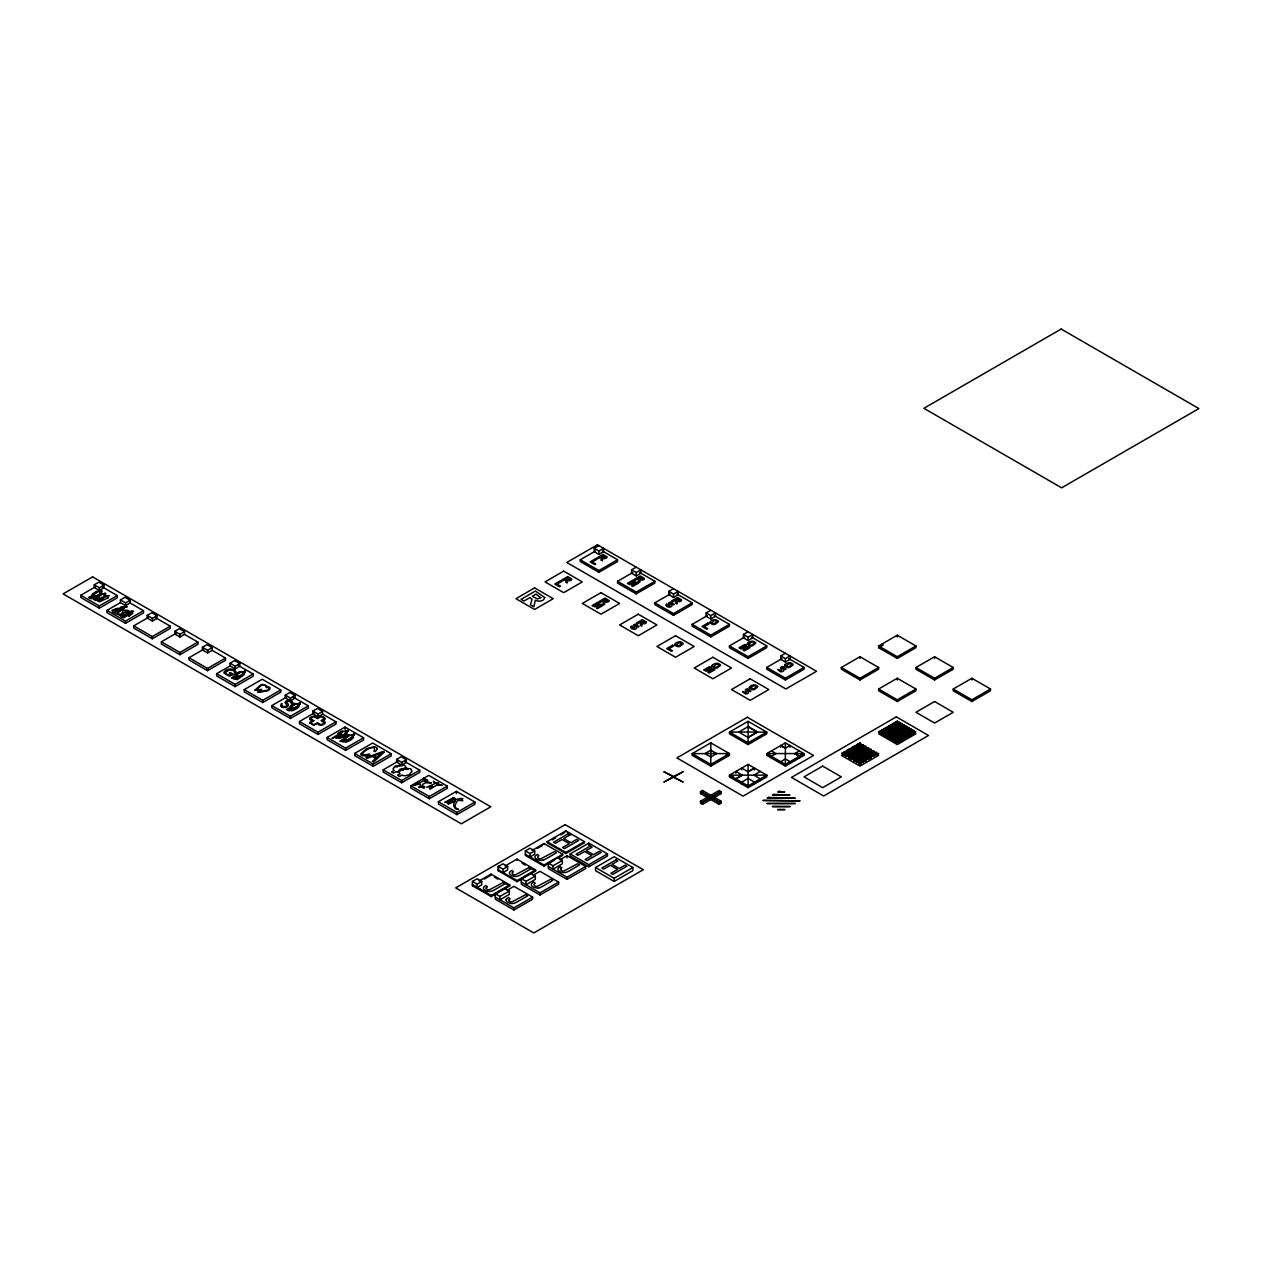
<?xml version="1.0" encoding="UTF-8"?>
<svg xmlns="http://www.w3.org/2000/svg" width="1262" height="1262" viewBox="0 0 1262 1262"><rect width="100%" height="100%" fill="white"/><g stroke="black" fill="none" stroke-linecap="round" stroke-linejoin="round"><path stroke-width="1.5" d="M498.316 870.985L498.316 866.505L502.97 863.807L507.639 866.505L507.639 869.881L502.97 872.578L503.081 869.139L507.639 866.505M595.522 867.499L595.522 870.67L614.168 881.444L632.814 870.67L632.814 867.499L614.168 856.74L595.522 867.499L614.168 878.273L632.814 867.499M707.414 615.556L692.16 624.359L692.16 626.157L710.806 636.916L729.452 626.157L729.452 624.359L714.197 615.556M744.706 637.089L729.452 645.892L729.452 647.69L748.098 658.448L766.744 647.69L766.744 645.892L751.489 637.089M781.998 658.622L766.744 667.424L766.744 669.223L785.39 679.981L804.036 669.223L804.036 667.424L788.782 658.622M712.147 665.942L712.147 666.162A3.171 1.83 0 0 0 712.383 666.778L714.56 668.04A3.108 1.798 0 0 0 715.633 668.166A3.754 2.177 0 0 0 717.147 668.008L720.539 665.326A3.171 1.83 0 0 0 720.302 664.711L718.031 663.418A3.928 2.272 0 0 0 716.753 663.323L714.324 663.875A8.739 5.048 0 0 0 713.314 664.443L712.415 665.279M749.454 687.474L749.439 687.695A3.171 1.83 0 0 0 749.675 688.311L751.852 689.573A3.108 1.798 0 0 0 752.925 689.699A3.754 2.177 0 0 0 754.439 689.541L757.847 686.859A3.171 1.83 0 0 0 757.594 686.244L755.323 684.95A3.928 2.272 0 0 0 754.045 684.856L751.616 685.408A8.739 5.048 0 0 0 750.606 685.976L749.707 686.812M784.948 664.68L785.847 663.844A8.739 5.048 0 0 1 786.857 663.276L789.286 662.708A3.928 2.272 0 0 1 790.564 662.818L792.836 664.096A3.171 1.83 0 0 1 793.072 664.727L789.681 667.409A3.754 2.177 0 0 1 788.166 667.566A3.108 1.798 0 0 1 787.094 667.424L784.917 666.178A3.171 1.83 0 0 1 784.68 665.547L784.68 665.326A3.754 2.177 0 0 1 784.79 664.601M242.872 674.318L235.363 678.924L237.224 679.666L243.897 674.87A1.656 0.962 0 0 0 243.85 673.529L241.184 671.983A1.656 0.962 0 0 0 238.833 671.983L235.032 674.539L240.048 672.646L231.482 678.025L237.887 675.58L232.934 678.499L234.18 679.098L242.888 674.255M486.58 887.407L486.343 887.707A2.887 1.656 0 0 0 486.201 887.991M509.233 899.459L509.012 899.759A2.887 1.656 0 0 0 508.87 900.043M506.63 898.891L508.476 897.471L510.037 898.781A10.128 5.853 0 0 0 509.454 899.238M131.437 613.521L128.598 616.172L132.762 613.411L129.166 611.187L126.058 612.385L128.629 613.774L127.62 612.449L128.913 611.975M128.882 612.038L130.885 613.379L126.673 613.316L121.215 616.85L126.957 614.657L122.509 617.276L123.629 617.796L131.295 613.395M94.224 584.795L98.767 582.176L103.926 585.158L103.926 587.855L99.382 590.474L94.224 587.493L94.224 584.795L99.382 587.777L103.926 585.158M102.127 586.83L117.287 595.569L117.287 597.794L99.304 608.189L80.784 597.494L80.784 595.254L95.502 586.767M80.784 595.254L99.304 605.949L117.287 595.569M120.426 599.923L124.97 597.305L130.144 600.286L130.144 602.984L125.601 605.618L120.426 602.637L120.426 599.923L125.601 602.905L130.144 600.286M130.018 602.92L143.489 610.698L143.489 612.938L125.506 623.318L106.986 612.622L106.986 610.398L120.064 602.842M106.986 610.398L125.506 621.078L143.489 610.698M147.228 615.399L151.755 612.764L156.93 615.746L156.93 618.459L152.386 621.078L147.228 618.096L147.228 615.399L152.386 618.38L156.93 615.746M155.131 617.418L170.275 626.173L170.275 628.397L152.292 638.777L133.772 628.082L133.772 625.857L148.49 617.37M133.772 625.857L152.292 636.553L170.275 626.173M174.834 631.331L179.378 628.713L184.536 631.694L184.536 634.392L179.993 637.026L174.834 634.045L174.834 631.331L179.993 634.313L184.536 631.694M184.426 634.329L197.897 642.106L197.897 644.346L179.914 654.726L161.394 644.03L161.394 641.806L176.112 633.303M161.394 641.806L179.914 652.486L197.897 642.106M202.456 647.28L206.984 644.661L212.158 647.643L212.158 650.34L207.615 652.959L202.456 649.977L202.456 647.28L207.615 650.261L212.158 647.643M212.048 650.277L225.504 658.054L225.504 660.278L207.52 670.658L189.016 659.979L189.016 657.739L203.718 649.252M189.016 657.739L207.52 668.434L225.504 658.054M230.063 663.228L234.606 660.594L239.764 663.575L239.764 666.289L235.221 668.907L230.063 665.926L230.063 663.228L235.221 666.21L239.764 663.575M237.966 665.248L253.126 673.987L253.126 676.227L235.142 686.607L216.622 675.911L216.622 673.687L229.7 666.131M216.622 673.687L235.142 684.383L253.126 673.987M244.244 689.636L262.228 679.24L280.732 689.935L280.732 692.175L262.748 702.555L244.244 691.86L244.244 689.636L262.748 700.315L280.732 689.935M285.291 695.11L289.834 692.491L294.993 695.472L294.993 698.17L290.465 700.789L285.291 697.807L285.291 695.11L290.465 698.091L294.993 695.472M293.194 697.129L308.354 705.884L308.354 708.108L290.37 718.488L271.851 707.808L271.851 705.568L286.569 697.081M271.851 705.568L290.37 716.264L308.354 705.884M594.26 548.307L598.914 551.005L603.583 548.307L603.583 551.683L598.914 554.381L594.26 551.683L594.26 548.307L598.914 545.626M312.913 711.058L317.456 708.424L322.615 711.405L322.615 714.118L318.071 716.737L312.913 713.756L312.913 711.058L318.071 714.04L322.615 711.405M322.504 714.055L335.96 721.817L335.96 724.057L317.977 734.437L299.473 723.741L299.473 721.517L314.175 713.014M602.305 550.958L617.56 559.76L617.56 561.558L598.914 572.317L580.268 561.558L580.268 559.76L595.522 550.958M299.473 721.517L317.977 732.212L335.96 721.817M580.268 559.76L598.914 570.534L617.56 559.76M327.079 737.465L345.062 727.07L363.582 737.765L363.582 740.005L345.599 750.385L327.079 739.69L327.079 737.465L345.599 748.145L363.582 737.765M631.552 569.84L636.206 572.538L640.875 569.84L640.875 573.216L636.206 575.914L631.552 573.216L631.552 569.84L636.206 567.159M639.597 572.491L654.868 581.293L654.868 583.091L636.206 593.85L617.56 583.091L617.56 581.293L632.83 572.491M354.701 753.398L372.684 743.018L391.188 753.714L391.188 755.938L373.205 766.318L354.701 755.638L354.701 753.398L373.205 764.094L391.188 753.714M617.56 581.293L636.206 592.067L654.868 581.293M668.844 591.373L673.514 594.071L678.167 591.373L678.167 594.749L673.514 597.447L668.844 594.749L668.844 591.373L673.514 588.691M676.905 594.023L692.16 602.826L692.16 604.624L673.514 615.383L654.868 604.624L654.868 602.826L670.122 594.023M396.631 759.393L401.174 756.758L406.332 759.74L406.332 762.453L401.789 765.072L396.631 762.09L396.631 759.393L401.789 762.374L406.332 759.74M404.534 761.412L419.678 770.151L419.678 772.391L401.695 782.771L383.191 772.076L383.191 769.852L397.893 761.365M654.868 602.826L673.514 613.6L692.16 602.826M383.191 769.852L401.695 780.547L419.678 770.151M706.136 612.906L710.806 615.604L715.459 612.906L715.459 616.282L710.806 618.979L706.136 616.282L706.136 612.906L710.806 610.224M410.797 785.8L428.78 775.404L447.3 786.1L447.3 788.34L429.317 798.72L410.797 788.024L410.797 785.8L429.317 796.48L447.3 786.1M692.16 624.359L710.806 635.133L729.452 624.359M438.419 801.733L456.402 791.353L474.906 802.048L474.906 804.273L456.939 814.653L438.419 803.973L438.419 801.733L456.939 812.428L474.906 802.048M743.444 634.439L748.098 637.136L752.767 634.439L752.767 637.815L748.098 640.512L743.444 637.815L743.444 634.439L748.098 631.757M729.452 645.892L748.098 656.666L766.744 645.892M780.736 655.972L785.39 658.669L790.059 655.972L790.059 659.348L785.39 662.045L780.736 659.348L780.736 655.972L785.39 653.29M766.744 667.424L785.39 678.199L804.036 667.424M710.806 742.861L692.16 753.619L692.16 755.339L710.806 766.113L729.452 755.339L729.452 753.619L710.806 742.861L710.806 766.113M748.098 721.328L729.452 732.086L729.452 733.821L748.098 744.58L766.744 733.821L766.744 732.086L748.098 721.328L748.098 744.58M841.344 667.488L859.99 656.729L878.636 667.488L878.636 669.223L859.99 679.981L841.344 669.223L841.344 667.488L859.99 678.262L878.636 667.488M878.636 645.97L897.282 635.196L915.928 645.97L915.928 647.69L897.282 658.448L878.636 647.69L878.636 645.97L897.282 656.729L915.928 645.97M472.382 885.956L472.398 881.475L477.052 878.778L481.705 881.475L481.705 884.851L477.052 887.549L477.052 884.157L481.705 881.475M525.371 850.888L530.024 848.19L534.694 850.888L534.694 854.264L530.024 856.961L530.024 853.585L525.371 850.888L525.355 855.368L544.001 866.142L554.176 860.258M878.636 647.69L883.29 644.992M479.166 880.939L491.028 874.093L509.674 884.851L509.674 885.956L491.028 896.714L491.249 895.499L472.603 884.725M505.1 865.969L516.963 859.122L535.609 869.881L535.609 870.985L516.963 881.744L516.963 880.655L535.609 869.881M532.138 850.351L544.001 843.505L562.647 854.264L562.647 855.368L557.567 858.302M547.187 841.659L565.833 830.901L584.48 841.659L584.48 842.764L565.833 853.538L547.187 842.764L547.187 841.659L565.833 852.434L584.48 841.659M484.245 879.109L491.028 875.181L491.028 874.093M537.218 848.521L542.313 845.587M552.283 839.829L555.659 837.873M560.754 834.939L564.146 832.983M748.098 726.644L738.775 732.086L729.452 732.086L748.098 742.861L766.744 732.086L757.421 732.086L748.098 737.481L738.775 732.023L757.421 732.023L748.098 726.644L757.421 732.086M530.024 853.585L534.694 850.888M672.851 776.871L663.859 782.077L673.514 777.266L683.168 782.077L663.859 771.681L673.514 776.493L683.168 771.681L674.176 776.871M748.098 737.402L757.421 732.023M509.674 884.851L491.028 895.626L472.382 884.851M525.355 854.264L544.001 865.038L562.647 854.264M507.182 890.262L513.949 886.35L532.596 897.108L532.596 899.254L513.949 910.012L495.303 899.254L495.319 893.733L504.642 888.353L509.296 891.035L509.296 894.411L499.973 899.806L499.973 896.43L509.296 891.035M533.195 875.244L539.978 871.332L558.624 882.091L558.624 884.22L539.978 894.995L521.332 884.22L521.332 878.715L530.655 873.32L535.325 876.017L535.325 879.393L526.002 884.772L526.002 881.397L535.325 876.017M560.233 859.627L567.017 855.715L585.663 866.473L585.663 868.619L567.017 879.377L548.371 868.619L548.371 863.098L557.694 857.718L562.363 860.4L562.363 863.776L553.04 869.171L553.04 865.795L562.363 860.4M570.172 853.901L588.818 843.126L607.464 853.901L607.464 856.03L588.818 866.789L570.172 856.03L570.172 853.901L588.818 864.659L607.464 853.901M700.489 791.637L702.477 790.485L721.123 801.26L721.123 803.216L719.135 804.367L700.489 793.593L700.489 791.637L719.135 802.395L721.123 801.26M748.098 764.393L729.452 775.152L729.452 776.871L748.098 787.646L766.744 776.871L766.744 775.152L748.098 764.393L748.098 787.646M785.39 742.861L766.744 753.619L766.744 755.339L785.39 766.113L804.036 755.339L804.036 753.619L785.39 742.861L785.39 766.113M878.636 689.02L897.282 678.262L915.928 689.02L915.928 690.756L897.282 701.514L878.636 690.756L878.636 689.02L897.282 699.795L915.928 689.02M915.928 667.488L934.574 656.729L953.22 667.488L953.22 669.223L934.574 679.981L915.928 669.223L915.928 667.488L934.574 678.262L953.22 667.488M700.489 793.593L702.477 792.457L721.123 803.216M766.744 755.339L769.852 753.556M771.413 756.317L776.067 753.556L804.036 753.619L785.39 764.393L766.744 753.619L776.067 753.619L771.413 750.858M735.856 773.18L735.856 771.382L742.277 775.152L735.856 778.78L735.856 780.579M741.693 769.82L741.693 768.022L748.098 771.792L754.502 768.022L754.502 769.82M735.856 778.859L742.277 775.152M748.098 771.792L754.502 768.085M495.303 897.108L513.949 907.883L532.596 897.108M521.332 882.091L539.978 892.865L558.624 882.091M548.371 866.473L567.017 877.248L585.663 866.473M700.489 801.26L719.135 790.485L721.123 791.637L721.123 793.593L702.477 804.367L700.489 803.216L700.489 801.26L702.477 802.395L721.123 791.637M709.812 797.016L711.8 795.88M702.051 802.317L719.135 792.457L721.123 793.593M709.812 798.988L711.8 797.836M760.339 771.382L753.919 775.152L760.339 778.859M780.736 761.696L785.39 758.935L790.059 761.696M799.382 756.317L794.713 753.619L799.382 750.858M953.22 689.02L971.866 678.262L990.512 689.02L990.512 690.756L971.866 701.514L953.22 690.756L953.22 689.02L971.866 699.795L990.512 689.02M915.928 733.774L897.282 744.548L878.636 733.774M679.019 642.752L676.479 644.85A1.767 1.025 0 0 0 676.716 645.182L676.858 645.292A2.177 1.262 0 0 0 677.363 645.56A1.988 1.152 0 0 0 679.082 645.671L681.575 644.235A2.003 1.152 0 0 0 681.101 643.036L680.928 642.942M788.845 663.67L786.321 665.784A1.767 1.025 0 0 0 786.557 666.115L786.683 666.226A2.177 1.262 0 0 0 787.188 666.478A1.988 1.152 0 0 0 788.924 666.604L791.416 665.153A2.003 1.152 0 0 0 791.526 664.758A1.956 1.136 0 0 0 791.085 664.064L790.753 663.875A2.003 1.152 0 0 0 788.86 663.686M896.43 721.675L898.118 721.675M895.121 722.432L899.443 722.432M893.796 723.205L900.768 723.205M892.471 723.962L902.078 723.962M891.161 724.719L903.403 724.719M889.836 725.476L904.712 725.476M888.527 726.249L906.037 726.249M887.202 727.007L907.362 727.007M885.877 727.764L908.672 727.764M884.567 728.521L909.997 728.521M883.242 729.294L911.306 729.294M881.933 730.051L912.631 730.051M880.608 730.808L913.956 730.808M879.298 731.566L915.265 731.566M879.298 732.339L915.265 732.339M880.608 733.096L913.956 733.096M881.933 733.853L912.631 733.853M883.242 734.61L911.306 734.61M884.567 735.383L909.997 735.383M885.877 736.14L908.672 736.14M887.202 736.898L907.362 736.898M888.527 737.671L906.037 737.671M889.836 738.428L904.712 738.428M891.161 739.185L903.403 739.185M892.471 739.942L902.078 739.942M893.796 740.715L900.768 740.715M895.121 741.472L899.443 741.472M896.43 742.23L898.118 742.23M725.792 755.339L729.452 755.339M800.313 755.339L804.036 755.339M729.452 776.871L733.112 776.871M671.337 602.226L674.176 604.372A2.382 1.372 0 0 1 673.813 604.924L670.438 603.173L671.794 605.334A2.335 1.341 0 0 1 671.92 605.681L671.92 605.87A2.256 1.309 0 0 1 671.621 606.391L670.895 606.848A1.925 1.12 0 0 1 670.106 607.069L669.917 607.085A2.524 1.451 0 0 1 668.119 606.927C665.737 607.085 664.774 602.652 667.819 604.435A3.06 1.767 0 0 0 667.551 604.719C668.339 607.574 671.794 605.523 668.623 603.268A2.177 1.246 0 0 1 668.939 602.763A2.429 1.404 0 0 1 669.491 602.416A2.019 1.167 0 0 1 670.359 602.195A2.382 1.372 0 0 1 670.848 602.179M636.111 624.359L638.935 626.504A2.382 1.372 0 0 1 638.572 627.056L635.196 625.321L636.569 627.466A2.256 1.309 0 0 1 636.711 627.766L636.632 628.192A2.256 1.309 0 0 1 636.379 628.523L635.512 629.044A1.925 1.12 0 0 1 634.865 629.202L634.676 629.233A2.477 1.436 0 0 1 633.067 629.123C630.653 629.359 629.375 624.832 632.577 626.567A3.06 1.767 0 0 0 632.309 626.851C633.161 629.722 636.474 627.64 633.382 625.4A2.177 1.246 0 0 1 633.713 624.895A2.429 1.404 0 0 1 634.25 624.564A2.019 1.167 0 0 1 635.117 624.327A2.382 1.372 0 0 1 635.606 624.311M747.987 688.957L750.811 691.103A2.382 1.372 0 0 1 750.464 691.655L747.088 689.904L748.524 692.775A2.256 1.309 0 0 1 748.271 693.122L747.404 693.643A1.925 1.12 0 0 1 746.757 693.8L746.568 693.832A2.477 1.436 0 0 1 744.959 693.706C737.749 687.869 749.88 696.356 745.258 689.998A2.177 1.246 0 0 1 745.59 689.494A2.429 1.404 0 0 1 746.142 689.162A2.019 1.167 0 0 1 747.009 688.926A2.382 1.372 0 0 1 747.498 688.91M780.011 671.526C773.085 665.815 785.216 674.239 780.5 667.866A2.177 1.246 0 0 1 780.831 667.361A2.429 1.404 0 0 1 781.383 667.014A2.019 1.167 0 0 1 782.251 666.793M96.417 596.595L101.07 594.449A1.672 0.962 0 0 0 101.07 593.093L98.373 591.547A1.672 0.962 0 0 0 96.022 591.547L92.315 594.228M92.331 594.228L97.237 592.146L88.687 597.699L95.06 595.159L90.012 598.267L91.321 598.677L100.092 593.787L96.417 596.595M716.327 620.888L716.153 620.809A1.956 1.136 0 0 0 714.939 620.541A2.003 1.152 0 0 0 714.276 620.62L711.721 622.718A1.767 1.025 0 0 0 711.957 623.049L712.083 623.16A2.177 1.262 0 0 0 712.604 623.428A1.988 1.152 0 0 0 714.324 623.538L716.816 622.087A2.003 1.152 0 0 0 716.485 620.983L716.485 620.999M865.069 747.514L859.99 744.58L841.344 755.339L859.99 766.113L878.636 755.339L870.149 750.448M780.736 747.278L780.736 745.479L785.39 748.177M794.713 753.556L799.382 756.253L799.382 758.036M780.736 745.542L785.39 748.24L790.059 745.479L790.059 747.278M709.812 795.88L711.8 797.016M709.812 797.836L711.8 798.988M567.537 832.983L570.929 834.939M548.371 863.098L553.04 865.795M522.042 863.161L525.434 865.117M528.825 867.073L535.609 870.985M521.332 878.715L526.002 881.397M498.316 866.505L503.081 869.139M498.316 869.881L517.12 880.561L517.12 881.665L498.474 870.89L498.411 866.442M494.42 877.153L497.812 879.109M502.907 882.043L509.674 885.956M495.319 893.733L499.973 896.43M472.382 881.475L477.052 884.157M472.603 885.829L491.249 896.588M681.243 643.131L681.101 643.036A2.003 1.152 0 0 0 679.035 642.768M122.446 609.42C123.155 612.18 117.965 607.211 122.351 607.054C116.782 610.524 122.351 604.608 124.496 607.511C124.512 610.366 121.31 605.665 122.666 609.798M971.866 678.262L971.866 679.981M971.866 699.795L971.866 701.514M934.574 656.729L934.574 658.448M934.574 678.262L934.574 679.981M897.282 635.196L897.282 636.916M897.282 656.729L897.282 658.448M897.282 678.262L897.282 679.981M897.282 699.795L897.282 701.514M859.99 656.729L859.99 658.448M859.99 678.262L859.99 679.981M790.059 761.633L790.059 763.415M785.39 658.669L785.39 662.045M785.39 678.199L785.39 679.981M780.736 761.633L780.736 763.415M771.413 756.253L771.413 758.036M760.339 778.78L760.339 780.579M754.502 783.939L754.502 782.156L748.098 778.449L741.693 782.219L741.693 783.939M748.098 637.136L748.098 640.512M748.098 656.666L748.098 658.448M719.135 790.485L719.135 792.457M719.135 802.395L719.135 804.367M710.806 615.604L710.806 618.979M710.806 635.133L710.806 636.916M702.477 790.485L702.477 792.457M702.477 802.395L702.477 804.367M673.514 594.071L673.514 597.447M673.514 613.6L673.514 615.383M636.206 572.538L636.206 575.914M636.206 592.067L636.206 593.85M614.168 878.273L614.168 881.444M598.914 551.005L598.914 554.381M598.914 570.534L598.914 572.317M588.818 843.126L588.818 845.272M588.818 864.659L588.818 866.789M567.017 855.715L567.017 857.844M567.017 877.248L567.017 879.377M565.833 830.901L565.833 832.005M565.833 852.434L565.833 853.538M544.001 843.505L544.001 844.609M544.001 865.038L544.001 866.142M539.978 892.865L539.978 894.995M516.963 859.122L516.963 860.211M513.949 907.883L513.949 910.012M456.939 812.428L456.939 814.653M456.402 791.353L456.402 793.593M429.317 796.48L429.317 798.72M401.789 762.374L401.789 765.072M401.695 780.547L401.695 782.771M373.205 764.094L373.205 766.318M345.599 748.145L345.599 750.385M345.062 727.07L345.062 729.31M318.071 714.04L318.071 716.737M317.977 732.212L317.977 734.437M290.465 698.091L290.465 700.789M290.37 716.264L290.37 718.488M262.748 700.315L262.748 702.555M235.221 666.21L235.221 668.907M235.142 684.383L235.142 686.607M207.615 650.261L207.615 652.959M207.52 668.434L207.52 670.658M179.993 634.313L179.993 637.026M179.914 652.486L179.914 654.726M152.386 618.38L152.386 621.078M152.292 636.553L152.292 638.777M125.601 602.905L125.601 605.618M125.506 621.078L125.506 623.318M99.382 587.777L99.382 590.474M99.304 605.949L99.304 608.189M486.801 887.202A10.128 5.853 0 0 1 487.369 886.729L485.823 885.419L483.961 886.839A5.095 2.95 0 0 0 483.425 887.975A4.133 2.382 0 0 0 483.74 889.016A5.064 2.918 0 0 0 483.977 889.316A6.42 3.707 0 0 0 484.466 889.773L484.876 890.073A7.525 4.354 0 0 0 488.205 891.398M486.122 887.991A2.65 1.53 0 0 0 487.022 889.3L487.605 889.6A2.461 1.42 0 0 0 488.678 889.836A1.593 0.915 0 0 0 489.293 889.868L502.939 882.659L504.958 883.826L494.562 889.836A12.163 7.02 0 0 1 491.17 891.287A4.638 2.682 0 0 1 488.205 891.382M537.028 859.406A7.256 4.196 0 0 0 539.742 860.321A4.638 2.682 0 0 0 542.676 860.211M537.044 859.406A9.56 5.521 0 0 1 536.397 859.012L535.987 858.712A6.436 3.707 0 0 1 535.64 858.412A5.427 3.139 0 0 1 535.262 857.971A4.133 2.382 0 0 1 534.946 856.93A5.095 2.95 0 0 1 535.498 855.794L537.344 854.374L538.906 855.683A8.739 5.048 0 0 0 538.101 856.362L537.943 856.567A2.871 1.656 0 0 0 537.738 856.945A2.429 1.404 0 0 0 538.211 858.05A3.691 2.13 0 0 0 538.543 858.255L539.142 858.554A2.461 1.42 0 0 0 540.199 858.791A1.593 0.915 0 0 0 540.814 858.823L554.46 851.613L556.479 852.781L546.083 858.791A12.163 7.02 0 0 1 542.707 860.242M506.046 899.79A5.064 2.918 0 0 1 506.583 898.654M506.078 900.027A4.133 2.382 0 0 0 506.393 901.068A5.064 2.918 0 0 0 506.63 901.368A6.42 3.707 0 0 0 507.119 901.825L507.529 902.125A7.525 4.354 0 0 0 510.858 903.45A4.638 2.682 0 0 0 513.808 903.324A12.163 7.02 0 0 0 517.183 901.873L527.626 895.878L525.591 894.711L511.946 901.92A1.593 0.915 0 0 1 511.331 901.888A2.461 1.42 0 0 1 510.274 901.652L509.674 901.352A2.65 1.53 0 0 1 508.791 900.043M539.016 887.833A4.638 2.682 0 0 1 536.066 887.943A7.256 4.196 0 0 1 533.369 887.012A9.56 5.521 0 0 1 532.738 886.618L532.327 886.334A6.436 3.707 0 0 1 531.98 886.034A5.427 3.139 0 0 1 531.586 885.577A4.133 2.382 0 0 1 531.286 884.536A5.095 2.95 0 0 1 531.838 883.4L533.684 881.98L535.23 883.29A8.739 5.048 0 0 0 534.441 883.968L534.283 884.173A2.871 1.656 0 0 0 534.078 884.552A2.429 1.404 0 0 0 534.552 885.656A3.691 2.13 0 0 0 534.883 885.861L535.482 886.161A2.461 1.42 0 0 0 536.539 886.397A1.593 0.915 0 0 0 537.155 886.429L550.8 879.22L552.819 880.387L542.423 886.397A12.163 7.02 0 0 1 539.032 887.849M749.297 687.38A3.754 2.177 0 0 1 749.549 686.733M712.005 665.847A3.754 2.177 0 0 1 712.257 665.2M717.005 664.222A2.003 1.152 0 0 0 716.311 664.285L713.787 666.383A1.767 1.025 0 0 0 714.024 666.715L714.15 666.825A2.177 1.262 0 0 0 714.655 667.093A1.956 1.136 0 0 0 715.696 667.267A1.988 1.152 0 0 0 716.39 667.204L718.883 665.768A2.003 1.152 0 0 0 717.005 664.222M782.44 666.746A2.429 1.404 0 0 1 782.929 666.73M782.74 666.778A2.303 1.325 0 0 1 783.229 666.825L786.052 668.97A2.382 1.372 0 0 1 785.69 669.523L782.33 667.772L783.686 669.917A2.256 1.309 0 0 1 783.844 670.232L783.765 670.643A2.256 1.309 0 0 1 783.513 670.99L782.629 671.51A1.925 1.12 0 0 1 781.998 671.668L781.809 671.684A2.524 1.451 0 0 1 780.011 671.526M377.322 748.65L375.461 751.537L373.962 751.142C378.742 739.879 350.11 758.777 369.387 754.013L369.971 754.944L365.838 756.143L361.437 755.26A3.991 2.303 0 0 1 360.758 753.871L366.516 748.65L374.357 746.773A3.597 2.067 0 0 1 376.281 747.356L376.817 747.751A3.218 1.861 0 0 1 377.275 748.413L377.322 748.65M544.742 597.557L543.591 599.75A7.73 4.464 0 0 1 542.218 600.523L540.909 600.949A4.748 2.745 0 0 1 539.962 601.106A4.575 2.634 0 0 1 538.464 601.106L535.293 600.27L533.873 606.738L530.403 604.735L532.043 599.45L529.961 597.589L524.014 601.027L521.08 599.34L535.388 591.073L544.742 597.557M571.639 579.226L571.276 580.047A3.202 1.846 0 0 1 570.598 580.457L570.25 580.583A1.956 1.12 0 0 1 569.052 580.694L567.742 580.346L567.143 583.028L565.707 582.192L566.307 579.779A3.281 1.893 0 0 0 565.786 579.384L563.057 580.662L561.842 579.968L567.774 576.545L571.497 578.864A1.719 0.994 0 0 1 571.623 579.132L571.639 579.226M606.88 557.094L606.407 557.993A3.202 1.846 0 0 1 605.839 558.325L605.492 558.451A1.956 1.12 0 0 1 604.277 558.561L602.968 558.214L602.384 560.896L600.949 560.06L601.58 557.709A3.281 1.893 0 0 0 601.027 557.252L598.298 558.53L597.084 557.836L603.015 554.397L606.738 556.716A1.719 0.994 0 0 1 606.864 556.999L606.88 557.094M608.947 600.759L608.568 601.58A3.202 1.846 0 0 1 607.89 601.99L607.543 602.116A1.956 1.12 0 0 1 606.344 602.226L605.034 601.879L604.435 604.561L602.999 603.725L603.599 601.311A3.281 1.893 0 0 0 603.078 600.917L600.349 602.195L599.135 601.501L605.066 598.078L608.789 600.396A1.719 0.994 0 0 1 608.931 600.665L608.947 600.759M644.172 578.611L643.715 579.526A3.202 1.846 0 0 1 643.131 579.857L642.784 579.984A1.956 1.12 0 0 1 641.585 580.094L640.276 579.747L639.676 582.429L638.241 581.593L638.887 579.242A3.281 1.893 0 0 0 638.32 578.785L635.591 580.063L634.376 579.353L640.307 575.929L644.03 578.248A1.719 0.994 0 0 1 644.156 578.532L644.172 578.611M646.239 622.292L645.86 623.112A3.202 1.846 0 0 1 645.197 623.523L644.835 623.649A1.956 1.12 0 0 1 643.636 623.759L642.326 623.412L641.743 626.094L640.307 625.258L640.938 622.907A3.281 1.893 0 0 0 640.37 622.45L637.641 623.728L636.427 623.034L642.358 619.61L646.081 621.929A1.719 0.994 0 0 1 646.223 622.198L646.239 622.292M681.48 600.144L681.101 600.98A3.202 1.846 0 0 1 680.423 601.375L680.076 601.517A1.956 1.12 0 0 1 678.877 601.627L677.568 601.28L676.968 603.962L675.533 603.126L676.132 600.696A3.281 1.893 0 0 0 675.612 600.318L672.883 601.595L671.668 600.886L677.599 597.462L681.322 599.781A1.719 0.994 0 0 1 681.464 600.065L681.48 600.144M674.855 644.409L674.855 644.63A3.171 1.83 0 0 0 675.091 645.245L677.268 646.507A3.108 1.798 0 0 0 678.341 646.633A3.754 2.177 0 0 0 679.855 646.475L683.247 643.794A3.171 1.83 0 0 0 683.01 643.178L680.739 641.885A3.928 2.272 0 0 0 679.461 641.79L677.031 642.342A8.739 5.048 0 0 0 676.022 642.91L675.123 643.746A3.818 2.208 0 0 0 674.855 644.409M710.096 622.261L710.096 622.481A3.171 1.83 0 0 0 710.332 623.112L712.509 624.359A3.108 1.798 0 0 0 713.566 624.501A3.754 2.177 0 0 0 715.097 624.343L718.488 621.661A3.171 1.83 0 0 0 718.252 621.03L715.98 619.752A3.928 2.272 0 0 0 714.702 619.658L712.273 620.21A8.739 5.048 0 0 0 711.263 620.778L710.348 621.614A3.818 2.208 0 0 0 710.096 622.261M747.388 643.794L747.388 644.014A3.171 1.83 0 0 0 747.625 644.645L749.802 645.892A3.108 1.798 0 0 0 750.874 646.034A3.754 2.177 0 0 0 752.389 645.876L755.78 643.194A3.171 1.83 0 0 0 755.544 642.563L753.272 641.285A3.928 2.272 0 0 0 751.994 641.175L749.565 641.743A8.739 5.048 0 0 0 748.555 642.311L747.656 643.147A3.818 2.208 0 0 0 747.388 643.794M431.162 782.929L425.436 782.771L422.549 784.428C423.653 788.103 414.693 788.513 420.703 785.784L420.23 784.002L413.542 785.311L423.054 781.21C421.729 776.871 427.045 776.808 424.426 781.115L431.162 782.929M456.528 800.944L456.528 800.944M254.987 690.046C271.362 688.311 248.157 693.516 262.433 691.813A23.047 13.298 0 0 0 264.641 691.087A4.748 2.745 0 0 0 269.626 689.478L270.068 688.121A2.556 1.483 0 0 0 269.721 687.474L262.811 684.383A4.054 2.335 0 0 0 261.218 684.73L259.609 685.708A6.752 3.896 0 0 0 258.947 686.575L254.987 690.046M455.235 800.865C451.891 803.815 454.336 810.519 458.39 809.226C451.78 807.38 456.923 802.395 457.696 800.266L462.791 800.723L459.747 798.609L456.039 799.524L455.282 798.657A9.402 5.427 0 0 0 453.784 797.584L444.776 802.332L446.401 802.127L448.452 804.178L455.235 800.865M245.333 671.968C241.042 671.999 246.847 669.665 245.333 672.031M300.261 703.786C296.302 704.133 301.176 701.325 300.372 703.754M347.996 731.313C343.816 731.503 349.4 728.979 347.996 731.376M354.417 735.02C350.315 735.367 355.474 732.512 354.417 735.02M127.983 610.492L125.616 611.187L120.947 615.919L112.697 611.928L111.971 610.382L116.057 608.773A2.713 1.562 0 0 1 119.89 608.773L120.726 609.925L119.306 609.104A1.877 1.088 0 0 0 116.656 609.104L113.974 610.65L117.476 609.72C124.291 608.284 107.822 614.436 119.164 610.571L119.606 609.783C124.118 612.102 111.608 612.054 120.616 614.484C125.206 610.982 119.906 609.325 127.983 610.492M442.063 785.343L436.794 785.09L430.2 789.176L429.474 788.671L432.708 786.321L426.698 787.22L434.649 783.797L433.418 781.115L437.251 784.475L442.063 785.343M397.562 766.649L395.4 766.697A1.893 1.088 0 0 1 397.167 766.413L397.562 766.649M403.477 770.072L401.316 770.12A1.893 1.088 0 0 1 403.083 769.836L403.477 770.072M99.635 591.452C102.222 594.607 103.658 588.707 99.651 591.373M106.718 595.711L109.179 595.79L106.734 595.648M103.5 593.771C105.898 596.689 107.223 591.215 103.516 593.692M124.67 606.738L127.257 606.801L124.686 606.659M131.043 611.344L133.646 611.486L131.09 611.202M242.43 671.905L244.907 672.567L242.43 671.905M297.39 703.723L299.835 704.385L297.39 703.723M345.094 731.234L347.571 731.913L345.141 731.077M351.514 734.941L353.991 735.62L351.53 734.863M422.029 787.125C424.994 790.533 426.035 784.081 422.029 787.125M424.994 780.437C427.944 783.844 428.985 777.392 424.994 780.437M436.289 783.087L438.924 783.229L436.337 782.929M748.981 643.872L749.013 644.251A1.767 1.025 0 0 0 749.249 644.582L749.391 644.693A2.177 1.262 0 0 0 749.896 644.945A1.988 1.152 0 0 0 751.616 645.071L754.108 643.62A2.003 1.152 0 0 0 753.635 642.437A2.003 1.152 0 0 0 751.568 642.153L749.013 643.73M751.048 687.538L751.079 687.916A1.767 1.025 0 0 0 751.316 688.247L751.442 688.358A2.177 1.262 0 0 0 751.947 688.626A1.988 1.152 0 0 0 753.682 688.736L756.175 687.301A2.003 1.152 0 0 0 755.701 686.102A2.003 1.152 0 0 0 753.619 685.818L751.048 687.538M294.425 708.66C286.143 712.825 296.144 710.348 298.842 706.673A1.641 0.946 0 0 0 298.794 705.348L296.16 703.817A1.641 0.946 0 0 0 293.825 703.817L290.071 706.341L295.04 704.464L286.49 709.607L287.783 710.017L292.894 707.383L287.988 710.269L289.219 710.853L297.832 706.026L294.425 708.66M342.112 736.235C333.436 740.4 344.1 737.907 346.561 734.216A1.656 0.962 0 0 0 346.514 732.875L343.848 731.329A1.656 0.962 0 0 0 341.497 731.329C333.783 735.147 339.778 734.594 342.712 731.992C313.213 748.555 356.641 726.36 335.676 737.765C336.78 740.794 351.325 728.6 342.112 736.235M348.533 739.942C340.267 744.012 350.284 741.693 352.981 737.923A1.656 0.962 0 0 0 352.934 736.582L350.268 735.036A1.656 0.962 0 0 0 347.918 735.036C340.361 738.428 345.93 738.649 349.148 735.667C324.981 749.249 357.398 733.459 342.191 741.393C342.633 744.659 357.998 732.275 348.533 739.942M460.535 798.594L462.965 798.688L460.567 798.515M540.72 597.652L537.502 598.977L532.28 596.263L535.924 594.15L540.72 597.652M569.982 579.258L566.48 578.69L567.995 577.822L569.982 579.258M605.224 557.126L601.722 556.558L603.236 555.674L605.224 557.126M607.274 600.791L603.772 600.223L605.287 599.355L607.274 600.838M642.516 578.659L639.014 578.091L640.528 577.207L642.516 578.706M644.567 622.324L641.08 621.756L642.579 620.888L644.567 622.371M679.808 600.191L676.306 599.624L677.82 598.74L679.808 600.191M225.441 672.409L225.582 673.356A4.559 2.634 0 0 0 226.403 674.192L230.063 675.359L231.656 674.444L229.258 673.056L230.205 672.52L233.691 674.523L229.258 676.132L224.052 673.04A4.527 2.619 0 0 1 224.052 672.157C226.292 668.197 233.107 667.898 235.868 671.494A3.754 2.177 0 0 1 236.026 672.315L235.284 673.435L234.369 672.599A2.887 1.672 0 0 0 234.543 671.999A2.729 1.577 0 0 0 234.448 671.605L233.912 671.005A4.401 2.54 0 0 0 233.013 670.422L229.021 669.996L225.441 672.409M292.721 702.603L292.358 703.455A4.575 2.634 0 0 1 291.412 704.243C292.437 702.824 287.626 699.101 286.837 702.682C290.717 705.032 286.663 708.424 283.54 707.493C277.75 707.808 282.893 700.489 281.962 704.748C282.041 706.878 285.496 707.304 286.774 705.868A1.909 1.104 0 0 0 286.931 705.395L285.102 702.603A2.855 1.656 0 0 1 285.291 701.861L285.906 701.215A4.638 2.682 0 0 1 286.979 700.662L291.096 700.789A4.654 2.698 0 0 1 292.153 701.483L292.721 702.603M105.282 595.916L95.66 600.523L94.634 599.923L99.256 597.21L93.278 599.482L101.623 594.765A2.445 1.404 0 0 0 102.317 593.85L105.282 595.916M108.343 597.683L99.572 601.864L98.641 601.327L102.853 598.851L97.363 600.854L105.377 596.863A2.319 1.341 0 0 0 106.04 596.027L108.343 597.683M245.349 671.447L244.244 671.51L245.349 671.447M300.277 703.281L299.189 703.218L300.277 703.344M348.012 730.793L346.908 730.856L348.012 730.793M354.433 734.5L353.328 734.563L354.433 734.563M269.169 688.342L268.49 689.573A3.849 2.224 0 0 1 264.626 690.551L258.805 691.891L261.739 689.367L255.934 690.235L261.423 685.282A3.218 1.861 0 0 1 263.301 684.872C265.888 683.405 266.172 689.841 267.008 686.954L269.169 688.342M391.851 771.902L393.46 773.085L396.378 771.618A3.123 1.798 0 0 0 397.956 772.249A3.96 2.287 0 0 1 399.013 770.798A3.676 2.114 0 0 1 402.783 768.716A2.95 1.704 0 0 1 404.155 768.29A3.597 2.082 0 0 1 405.97 767.722A2.508 1.451 0 0 0 405.386 766.949A2.287 1.325 0 0 0 404.85 765.561A2.287 1.325 0 0 0 402.436 765.245A2.508 1.451 0 0 0 398.792 765.466A1.846 1.073 0 0 0 397.325 765.971A2.571 1.483 0 0 0 394.233 767.643A2.887 1.672 0 0 0 393.129 768.952A3.139 1.814 0 0 0 394.296 770.419L391.851 771.902M309.521 722.747L313.765 725.287L317.425 723.236C319.239 728.442 330.849 721.864 321.826 720.712C330.723 719.529 319.302 713.03 317.425 718.173C315.374 713.156 304.11 719.466 313.039 720.712L309.6 722.684M405.276 769.236L408.052 769.142A1.877 1.088 0 0 0 405.386 769.142L405.276 769.236M313.828 720.712L310.294 722.826L313.765 724.814L317.551 722.795L321.1 724.814L324.555 722.826L321.053 720.634L324.555 718.583L321.1 716.595L317.551 718.614L313.765 716.595L310.294 718.583L313.828 720.712M399.36 765.813L402.136 765.718A1.877 1.088 0 0 0 399.47 765.718L399.36 765.813M397.751 775.325L399.376 776.509L402.31 775.042A3.139 1.814 0 0 0 404.897 775.736A2.887 1.672 0 0 0 407.153 775.105A2.571 1.483 0 0 0 410.055 773.322A1.846 1.073 0 0 0 410.923 772.47A2.508 1.451 0 0 0 411.302 770.372A2.287 1.325 0 0 0 410.765 768.968A2.287 1.325 0 0 0 408.352 768.668A2.508 1.451 0 0 0 404.708 768.889A1.846 1.073 0 0 0 403.241 769.378A2.571 1.483 0 0 0 400.149 771.066A2.887 1.672 0 0 0 399.044 772.36A3.139 1.814 0 0 0 400.212 773.843L397.751 775.325M902.109 731.297L901.178 732.212A1.83 1.057 0 0 1 900.279 732.433A1.972 1.136 0 0 1 899.396 732.433L895.988 730.745L899.128 728.947L902.109 731.297M512.435 872.594L512.356 872.689A2.871 1.656 0 0 0 512.23 872.973A2.429 1.404 0 0 0 512.703 874.077A3.691 2.13 0 0 0 513.035 874.282L513.634 874.582A2.461 1.42 0 0 0 514.691 874.818A1.593 0.915 0 0 0 515.306 874.85L528.952 867.641L530.971 868.808L520.575 874.818A12.163 7.02 0 0 1 517.199 876.27A4.638 2.682 0 0 1 514.233 876.364A7.256 4.196 0 0 1 511.52 875.434A9.56 5.521 0 0 1 510.889 875.039L510.479 874.74A6.436 3.707 0 0 1 510.132 874.456A5.427 3.139 0 0 1 509.753 873.998A4.133 2.382 0 0 1 509.438 872.957A5.095 2.95 0 0 1 509.99 871.821L511.836 870.401L513.397 871.711A8.739 5.048 0 0 0 512.593 872.389L512.514 872.499M560.943 868.777L560.88 868.871A2.871 1.656 0 0 0 560.738 869.155A2.429 1.404 0 0 0 561.211 870.259A3.691 2.13 0 0 0 561.558 870.464L562.142 870.764A2.461 1.42 0 0 0 563.215 871.001A1.593 0.915 0 0 0 563.83 871.032L577.475 863.823L579.495 864.991L569.099 871.001A12.163 7.02 0 0 1 565.707 872.452A4.638 2.682 0 0 1 562.742 872.547A7.256 4.196 0 0 1 560.044 871.616A9.56 5.521 0 0 1 559.413 871.222L559.003 870.922A6.436 3.707 0 0 1 558.656 870.622A5.427 3.139 0 0 1 558.261 870.181A4.133 2.382 0 0 1 557.962 869.139A5.095 2.95 0 0 1 558.498 868.004L560.36 866.584L561.905 867.877A8.739 5.048 0 0 0 561.117 868.572L560.943 868.777M905.075 732.181L900.658 734.247L894.159 731.818L889.994 734.216L887.754 732.906L898.718 726.581L905.138 730.793A4.196 2.429 0 0 1 905.248 731.771A3.786 2.193 0 0 1 905.075 732.181M599.608 603.11L596.642 606.012L601.643 604.293L603.283 605.224L597.431 608.615L596.39 608.016L601.012 605.35L594.292 606.801L597.809 603.504L593.156 606.139L592.115 605.555L597.983 602.163L599.608 603.11M634.849 580.977L631.883 583.88L636.884 582.145L638.525 583.091L632.656 586.467L631.631 585.883L636.253 583.218L629.533 584.669L633.051 581.356L628.397 584.006L627.356 583.407L633.208 580.031L634.849 580.977M711.2 667.535L708.234 670.438L713.235 668.718L714.876 669.649L709.007 673.04L707.982 672.441L712.604 669.775L705.884 671.226L709.402 667.929L704.748 670.564L703.707 669.98L709.559 666.588L711.2 667.535M746.441 645.403L743.476 648.305L748.476 646.57L750.117 647.516L744.249 650.908L743.223 650.309L747.845 647.643L741.125 649.094L744.643 645.781L739.989 648.431L738.948 647.832L744.801 644.456L746.441 645.403M379.767 754.692L376.881 757.389L374.073 755.764L382.149 752.688L379.767 754.692M384.121 752.184L373.552 762.043L372.416 761.38L375.729 758.446L372.227 756.427L367.195 758.367L366.059 757.705L382.985 751.521L384.121 752.184M92.583 576.876L63.1 593.897L461.324 823.802L490.808 806.781L92.583 576.876M597.447 544.774L566.78 562.473L785.895 688.973L816.561 671.289L597.447 544.774M534.599 587.918L515.953 598.693L534.599 609.451L553.245 598.693L534.599 587.918M563.672 571.134L545.026 581.908L563.672 592.667L582.334 581.908L563.672 571.134M595.916 558.498L590.064 561.874L594.812 564.619L595.806 564.051L592.272 562L597.131 559.208L595.916 558.498M560.675 580.63L554.823 584.022L559.571 586.767L560.565 586.183L557.031 584.148L561.89 581.34L560.675 580.63M600.98 592.667L582.334 603.441L600.98 614.2L619.626 603.441L600.98 592.667M1061.168 329.051L923.894 408.304L1061.626 487.826L1198.9 408.572L1061.168 329.051M638.272 614.2L619.626 624.958L638.272 635.732L656.918 624.958L638.272 614.2M675.564 635.732L656.918 646.491L675.564 657.265L694.21 646.491L675.564 635.732M707.808 623.097L701.956 626.473L706.704 629.217L707.698 628.65L704.164 626.599L709.023 623.791L707.808 623.097M672.567 645.229L666.715 648.605L671.463 651.35L672.457 650.782L668.923 648.747L673.782 645.939L672.567 645.229M448.704 800.802L447.316 801.591L449.24 802.695L450.613 801.906L448.704 800.802M450.991 799.477L449.619 800.266L451.528 801.386L452.9 800.581L450.991 799.477M453.121 798.247L451.906 798.941L454.683 799.556L453.121 798.247M712.856 657.265L694.21 668.024L712.856 678.798L731.503 668.024L712.856 657.265M750.149 678.798L731.503 689.557L750.149 700.331L768.81 689.557L750.149 678.798M747.325 717.258L676.889 757.926L743.081 796.148L813.533 755.481L747.325 717.258M565.202 824.654L455.708 887.864L533.794 932.949L643.289 869.723L565.202 824.654M710.806 750.196L704.969 753.619L692.16 753.619L710.806 764.393L729.452 753.619L704.969 753.556L710.806 756.995L716.627 753.556L710.806 750.196M567.663 834.103L553.513 842.259L555.39 843.347L562.079 839.498L569.288 843.647L562.6 847.512L564.493 848.6L578.627 840.429L576.75 839.34L570.913 842.716L563.72 838.552L569.541 835.192L567.663 834.103M590.19 846.076L576.04 854.232L577.933 855.321L584.621 851.471L591.815 855.62L585.126 859.485L587.019 860.574L601.169 852.402L599.276 851.314L593.44 854.689L586.246 850.525L592.083 847.165L590.19 846.076M615.919 859.895L601.769 868.051L603.646 869.139L610.335 865.29L617.544 869.439L610.855 873.304L612.748 874.392L626.883 866.221L625.005 865.133L619.169 868.508L611.975 864.344L617.796 860.984L615.919 859.895M766.744 775.152L748.098 785.926L729.452 775.152L766.744 775.152M896.32 716.879L791.479 777.408L823.676 796.006L928.516 735.478L896.32 716.879M841.991 753.225L878.636 753.603L841.991 753.225M844.625 751.71L843.316 752.467L876.648 752.467L844.625 751.71M847.275 750.18L845.95 750.937L874.014 750.937L847.275 750.18M849.91 748.65L848.585 749.423L871.379 749.423L849.91 748.65M852.544 747.136L851.219 747.893L868.745 747.893L852.544 747.136M855.179 745.605L853.869 746.378L866.111 746.378L855.179 745.605M857.813 744.091L856.504 744.848L863.46 744.848L857.813 744.091M859.99 742.845L859.138 743.334L860.826 743.334L859.99 742.845M897.282 721.186L878.636 731.992L897.282 742.75L915.928 731.96L897.282 721.186M763.21 800.455L799.84 800.834L763.21 800.455M768.479 797.41L767.17 798.168L795.234 798.168L768.479 797.41M773.764 794.366L772.439 795.123L789.949 795.123L773.764 794.366M779.033 791.321L777.707 792.079L784.68 792.079L779.033 791.321M822.682 766.113L804.036 776.871L822.682 787.646L841.344 776.871L822.682 766.113M934.574 701.514L915.928 712.289L934.574 723.047L953.22 712.289L934.574 701.514M860.826 763.889L859.138 763.889L860.826 763.889M863.46 762.358L856.504 762.358L863.46 762.358M866.111 760.844L853.869 760.844L866.111 760.844M868.745 759.314L851.219 759.314L868.745 759.314M871.379 757.799L848.585 757.799L871.379 757.799M874.014 756.269L845.95 756.269L874.014 756.269M876.648 754.755L843.316 754.755L876.648 754.755M784.68 809.589L777.707 809.589L784.68 809.589M789.949 806.544L772.439 806.544L789.949 806.544M795.234 803.5L767.17 803.5L795.234 803.5"/></g></svg>
